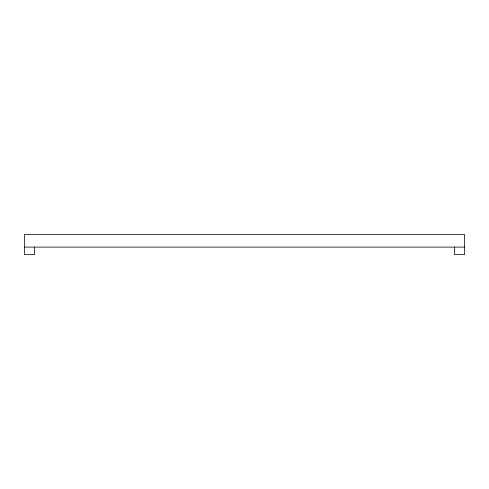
<?xml version="1.0" encoding="UTF-8"?>
<svg xmlns="http://www.w3.org/2000/svg" width="489" height="489" viewBox="0 0 489 489"><rect width="100%" height="100%" fill="white"/><g stroke="black" fill="none" stroke-linecap="round" stroke-linejoin="round"><path stroke-width="0.73" d="M24.45 247.098L464.55 247.098M454.391 247.098L454.391 254.543L464.55 254.543L464.55 234.457L24.45 234.457L24.45 254.543L34.609 254.543L34.609 247.098"/></g></svg>
